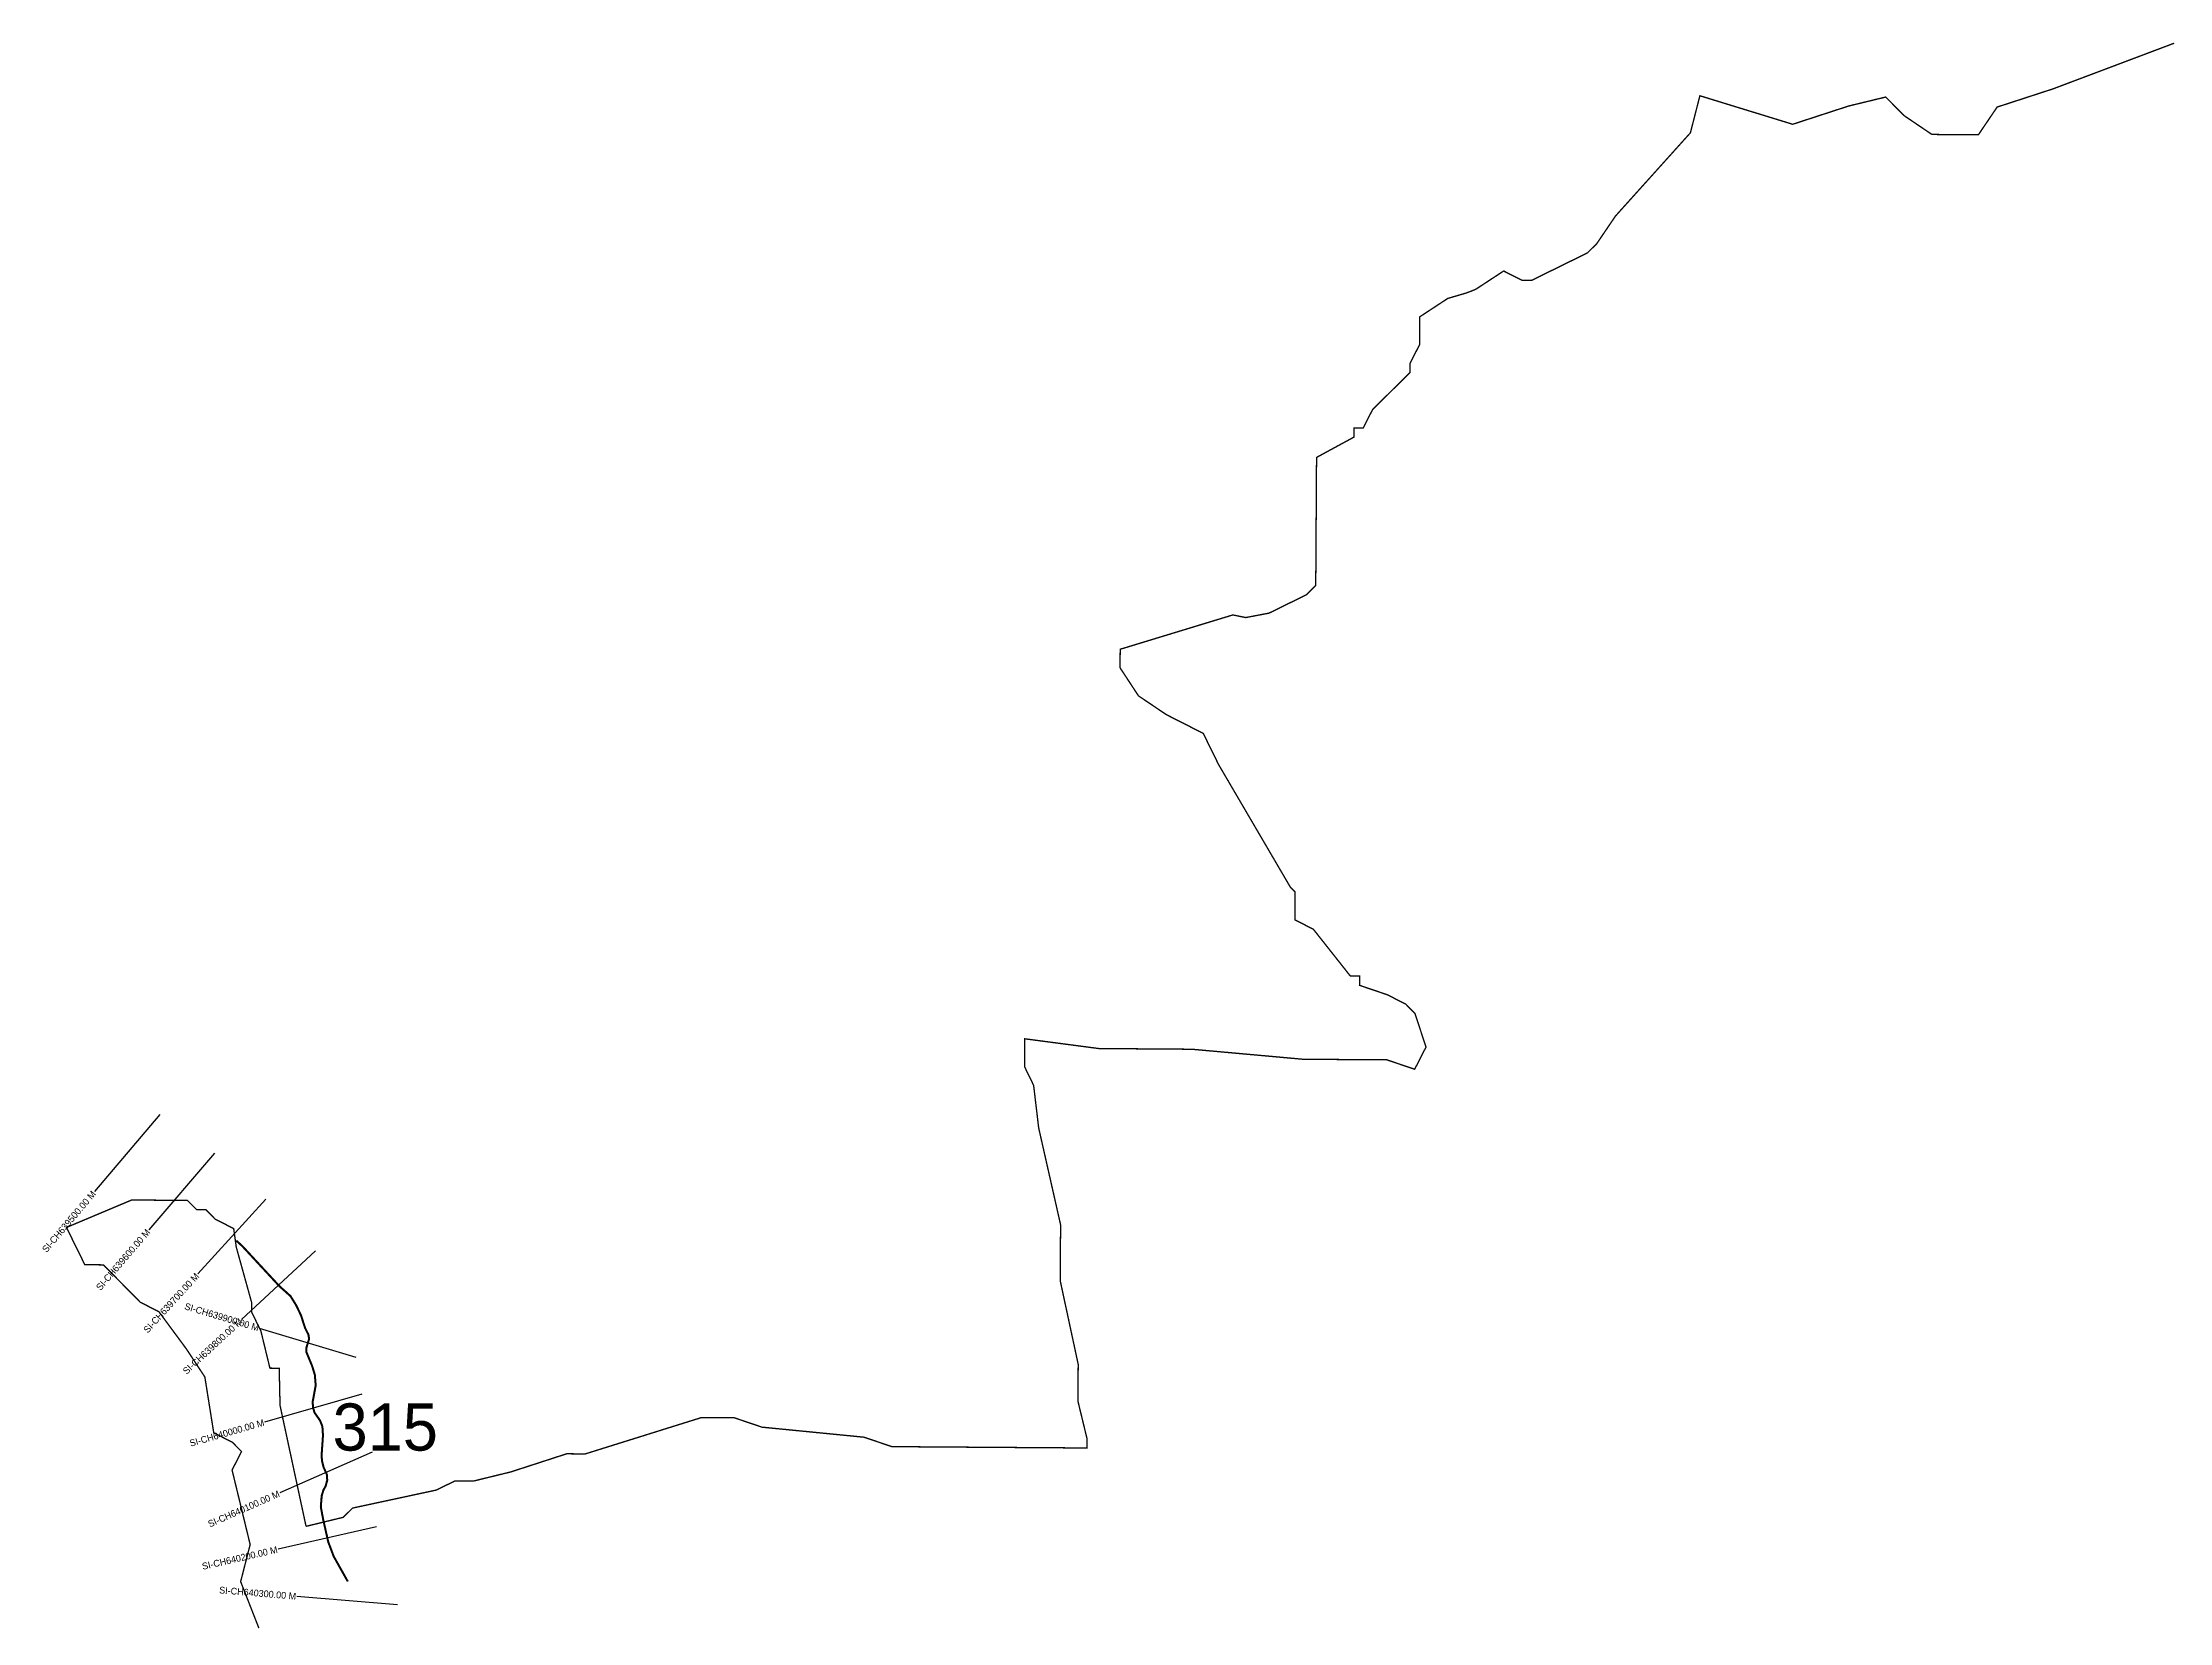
# Model space of a CAD drawing. Header units: metres. Extents: x 328516 to 333600, y 1800836 to 1805838.
# Drawn here: x 328516 to 331671, y 1803291 to 1805634 of the extents above; entities that cross this region are included whole.
import ezdxf
from ezdxf.enums import TextEntityAlignment as Align

# ---------------------------------------------------------------- set-up
doc = ezdxf.new("R2010")
doc.units = ezdxf.units.M
for name, color, linetype in [('CS', 134, 'Continuous'), ('CSMark', 6, 'Continuous'), ('NATURALLY PROTECTED', 3, 'Continuous')]:
    doc.layers.add(name, color=color, linetype=linetype)

msp = doc.modelspace()

# ---------------------------------------------------------------- linework, layer by layer
at = {"color": 6, "const_width": 2}
for points in [[(328907.1, 1803433.8), (328962.3, 1803447.2), (328976.1, 1803460.9), (329100.3, 1803487.6), (329128, 1803501.2), (329155.5, 1803501), (329210.7, 1803514.5), (329293.6, 1803541.4), (329321.1, 1803541.2), (329493.7, 1803595.2), (329541.9, 1803594.9), (329583.2, 1803580.9), (329734.6, 1803566), (329775.9, 1803552), (330065.2, 1803550), (330065.3, 1803563.8), (330051.9, 1803619), (330052.2, 1803674.1), (330025.5, 1803798.3), (330026.1, 1803881), (329993.6, 1804024.7), (329986.1, 1804087.9), (329972.6, 1804115.6), (329972.8, 1804156.9), (330083, 1804142.4), (330220.7, 1804141.4), (330386, 1804126.5), (330509.9, 1804125.7), (330551.2, 1804111.7), (330568, 1804144.6), (330551.7, 1804194.3), (330538.1, 1804208.2), (330510.6, 1804222.2), (330469.4, 1804236.2), (330469.5, 1804250), (330455.7, 1804250.1), (330401, 1804319.3), (330373.6, 1804333.3), (330373.9, 1804374.6), (330366.9, 1804381.7), (330260.4, 1804563.6), (330237.7, 1804609.8), (330182.8, 1804637.7), (330141.6, 1804665.5), (330114.3, 1804707.1), (330114.5, 1804734.6), (330281.6, 1804785.5), (330300.8, 1804781.6), (330335.3, 1804788.2), (330390.6, 1804815.4), (330404.5, 1804829.1), (330405.7, 1805019.1), (330461.1, 1805049.2), (330461.1, 1805062.9), (330474.9, 1805062.8), (330488.9, 1805090.3), (330544.4, 1805145), (330544.5, 1805158.8), (330558.4, 1805186.3), (330558.7, 1805227.6), (330600.3, 1805254.9), (330628.2, 1805263.1), (330641.7, 1805268.4), (330683.2, 1805295.6), (330710.6, 1805281.7), (330724.4, 1805281.6), (330807.4, 1805322.4), (330821.2, 1805336.1), (330849.1, 1805377.2), (330960.1, 1805500.5), (330974.2, 1805555.5), (331111.8, 1805513.2), (331194.6, 1805540.2), (331249.8, 1805553.6), (331277.2, 1805525.9), (331318.3, 1805498.1), (331387.2, 1805497.6), (331415, 1805538.7), (331497.9, 1805565.7), (331677.5, 1805633.4)], [(328837.2, 1803282.7), (328810.1, 1803351.8), (328824.2, 1803406.8), (328797.4, 1803517.3), (328811.4, 1803544.7), (328797.7, 1803558.6), (328770.2, 1803572.5), (328757, 1803655.3), (328729.7, 1803696.8), (328688.8, 1803752.2), (328661.3, 1803766.1), (328606.6, 1803821.6), (328579, 1803821.8), (328551.8, 1803877.1), (328648.5, 1803917.8), (328731.2, 1803917.2), (328744.9, 1803903.4), (328758.7, 1803903.3), (328772.3, 1803889.4), (328799.8, 1803875.4), (328803.6, 1803847.9), (328826.6, 1803765), (328826.5, 1803751.3), (328840.1, 1803723.6), (328853.5, 1803668.4), (328867.3, 1803668.3), (328868.5, 1803613.2), (328907.1, 1803433.8)]]:
    msp.add_lwpolyline(points, dxfattribs=at)
at = {"layer": 'CS'}
for p, q in [((328690.1, 1804044.7), (328593.2, 1803930.3)), ((328771.5, 1803987.2), (328673.7, 1803873.4)), ((328847.6, 1803918.9), (328746.5, 1803808.2)), ((328921.3, 1803842.4), (328811.2, 1803740.5)), ((328981.6, 1803684.2), (328838, 1803727.4)), ((328989.9, 1803629.6), (328845.7, 1803588.4)), ((329005.2, 1803543.9), (328868, 1803483.3)), ((329011.8, 1803433.2), (328865.6, 1803399.8)), ((329042.8, 1803317.4), (328893.3, 1803329.9))]:
    msp.add_line(p, q, dxfattribs=at)
at = {"layer": 'NATURALLY PROTECTED', "const_width": 3, "flags": 128}
msp.add_lwpolyline([(328803.6, 1803857.6), (328812.7, 1803849.3), (328832.2, 1803828.2), (328853, 1803805.7), (328867.8, 1803789.8), (328884, 1803775.3), (328892.5, 1803761.6), (328899.6, 1803746.7), (328905.7, 1803727.9), (328910.6, 1803718.2), (328911.6, 1803711.8), (328909.4, 1803704.4), (328907.3, 1803697.7), (328907.7, 1803692), (328911.7, 1803682.3), (328916.1, 1803671.7), (328920.1, 1803658.6), (328921.4, 1803642.9), (328918.9, 1803629.2), (328916.9, 1803618.4), (328917.4, 1803610.4), (328919.6, 1803602.6), (328927.7, 1803591), (328931.3, 1803582.1), (328932.2, 1803569), (328931.2, 1803554), (328930.1, 1803538.4), (328930.9, 1803530.1), (328933.2, 1803521.3), (328938, 1803510.5), (328938.5, 1803502.3), (328936.3, 1803493.9), (328932.8, 1803487.4), (328930.3, 1803479.1), (328929, 1803462.6), (328932.6, 1803443.4), (328940.1, 1803410.4), (328948.1, 1803389.2), (328953.9, 1803378.9), (328962.4, 1803363.8), (328968.8, 1803352.3), (328968.9, 1803352)], dxfattribs=at)

# ---------------------------------------------------------------- texts
at = {"insert": (328946.5, 1803616.1), "char_height": 70, "attachment_point": 1}
msp.add_mtext_dynamic_manual_height_columns('315', width=95.172, gutter_width=1, heights=[0], dxfattribs=at)
at = {"layer": 'CSMark'}
for s, rotation, p in [('SI-CH639500.00 M', 49.7124, (328592.5, 1803929.5)), ('SI-CH639600.00 M', 49.3411, (328673.1, 1803872.7)), ('SI-CH639700.00 M', 47.6074, (328745.8, 1803807.4)), ('SI-CH639900.00 M', 343.2567, (328837, 1803727.7)), ('SI-CH639800.00 M', 42.7835, (328810.5, 1803739.8)), ('SI-CH640000.00 M', 15.9542, (328844.7, 1803588.1)), ('SI-CH640100.00 M', 23.851, (328867.1, 1803482.9)), ('SI-CH640200.00 M', 12.8462, (328864.6, 1803399.6)), ('SI-CH640300.00 M', 355.2336, (328892.4, 1803330))]:
    msp.add_text(s, height=10, rotation=rotation, dxfattribs=at).set_placement(p, align=Align.MIDDLE_RIGHT)

doc.saveas('drawing.dxf')
